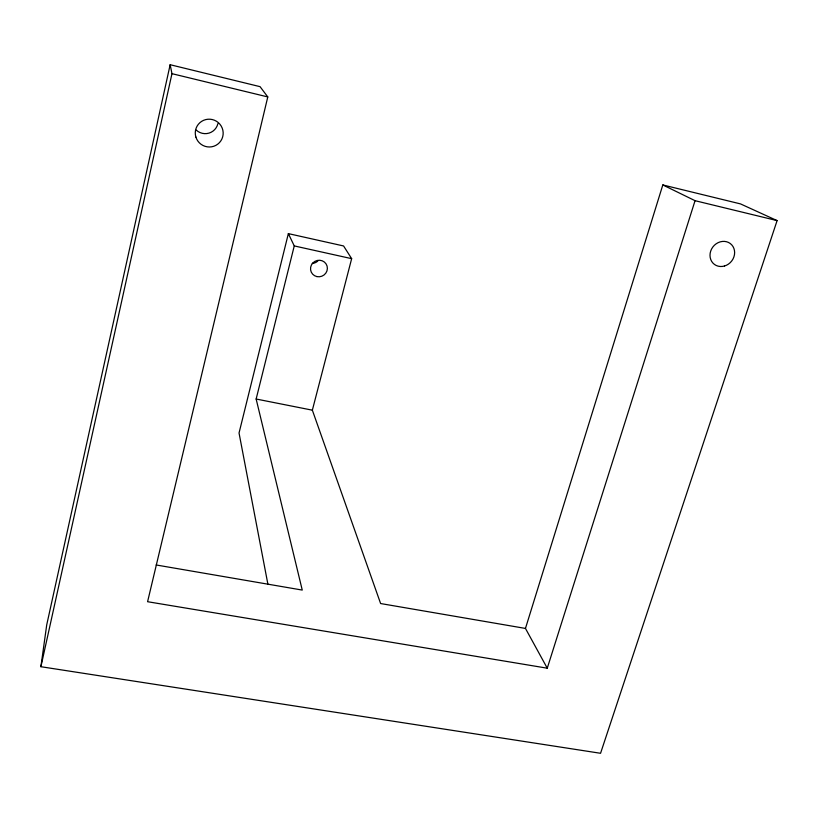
<?xml version="1.0" encoding="UTF-8"?>
<svg xmlns="http://www.w3.org/2000/svg" width="818" height="818" viewBox="0 0 818 818"><rect width="100%" height="100%" fill="white"/><g stroke="black" fill="none" stroke-linecap="round" stroke-linejoin="round"><path stroke-width="1.23" d="M662.815 184.94L740.515 203.907L777.1 220.604L600.555 753.286L40.9 666.711L46.728 624.84L170.154 64.714L260.052 86.657L267.783 96.933L147.588 601.711L547.262 668.194L695.055 200.686L662.815 184.94L525.463 628.428L547.262 668.194M40.9 666.711L171.964 73.671L170.154 64.714M525.463 628.428L380.615 603.541L312.353 410.176L351.658 258.662L343.58 245.962L288.355 233.621L239.04 433.008L267.875 584.113M156.156 564.972L302.251 590.075L256.146 399.02L294.255 245.921L288.355 233.621M256.146 399.02L312.353 410.176M294.255 245.921L351.658 258.662M171.964 73.671L267.783 96.933M695.055 200.686L777.1 220.604M317.967 260.819A8.17 7.924 -27.7 0 1 312.271 263.386M217.895 123.63A13.149 13.016 41.4 0 1 196.259 130.103M316.883 276.596A8.497 8.221 -27.6 0 0 327.067 266.044A8.497 8.221 -27.6 0 0 312.905 262.905A8.497 8.221 -27.6 0 0 316.883 276.596M195.891 137.066A13.988 13.865 33.8 0 0 219.439 142.639A13.988 13.865 33.8 0 0 212.343 119.561A13.988 13.865 33.8 0 0 195.891 137.066M724.472 266.014A13.108 11.738 -50.4 0 0 731.742 244.858A13.108 11.738 -50.4 0 0 710.74 250.962A13.108 11.738 -50.4 0 0 724.472 266.014"/></g></svg>
